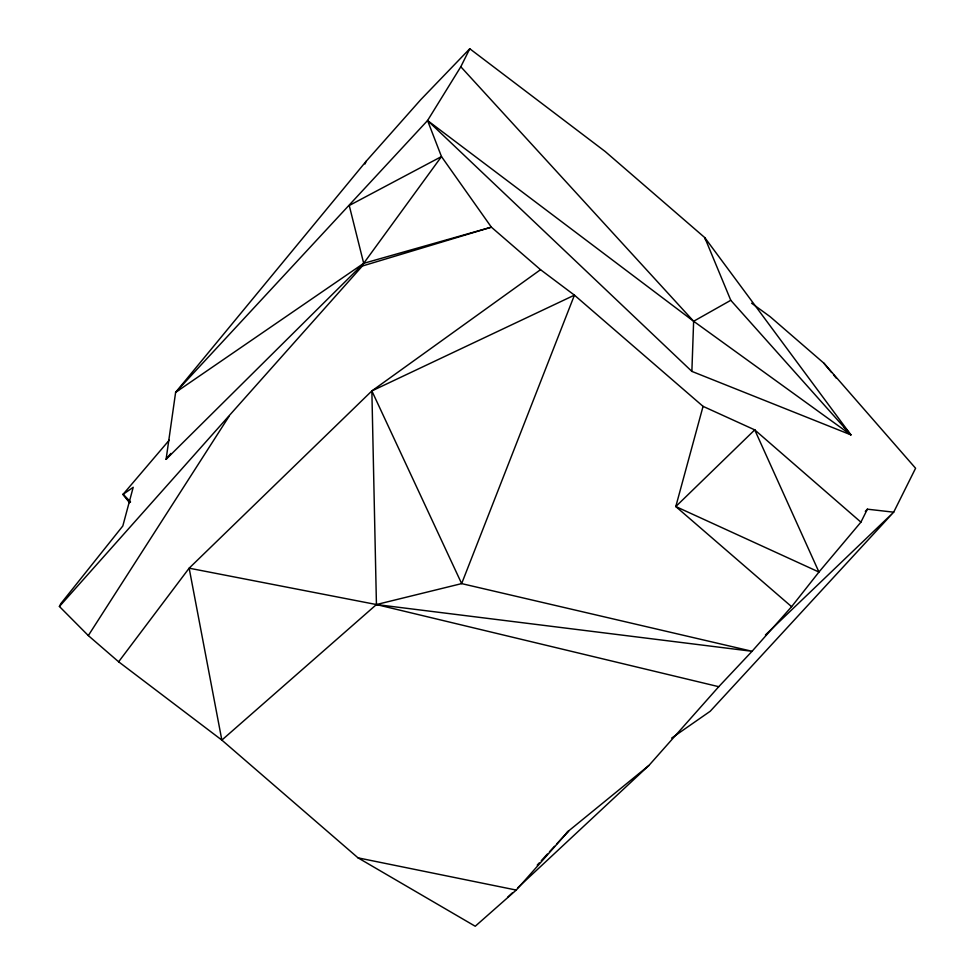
<?xml version="1.0" encoding="UTF-8"?>
<svg xmlns="http://www.w3.org/2000/svg" width="975" height="975" viewBox="0 0 975 975"><rect width="100%" height="100%" fill="white"/><g stroke="black" fill="none" stroke-linecap="round" stroke-linejoin="round"><path stroke-width="1.46" d="M691.872 371.39L693.639 321.263L460.809 66.751L469.779 48.75L605.17 151.491L704.779 237.62L850.846 434.838L691.872 371.39L427.562 120.534L460.809 66.751M517.737 887.823L648.948 765.424L718.746 686.693L752.054 651.288L791.602 606.682L818.951 572.045L860.913 522.149L754.735 429.878L703.06 406.356L574.433 295.145L540.528 269.685L491.363 227.163L363.699 263.323L175.622 392.364L427.562 120.534L441.48 156.573L363.699 263.323L166.091 459.322L175.622 392.364L366.198 161.216L420.786 99.645L469.779 48.75M703.06 406.356L675.797 506.549L791.602 606.682M364.967 163.995L366.198 161.216M648.948 765.424L568.742 830.846L516.25 890.065L475.239 926.25L358.032 857.854L221.849 740.098L118.633 661.793L88.311 635.578L59.414 606.474L60.816 603.659L122.826 525.964L133.209 487.293L123.021 494.386L129.504 502.71M362.347 266.017L363.699 263.323L349.245 205.506L441.48 156.573L491.363 227.163L362.347 266.017L59.414 606.474M860.913 522.149L867.384 509.182L893.685 512.18L915.586 468.256L823.887 363.175L770.055 316.619L751.603 303.201M88.311 635.578L228.918 416.532M118.633 661.793L189.15 568.181L371.865 390.926L540.528 269.685M166.091 459.322L170.869 453.412M130.357 502.101L123.021 494.386L169.175 440.225M537.225 865.105L539.26 862.899M541.283 860.681L547.389 854.051M549.425 851.845L554.507 846.312M556.542 844.106L568.742 830.846L566.475 832.845M865.312 511.4L867.384 509.182M765.412 634.981L893.685 512.18L710.202 711.275L671.653 738.087M507.731 897.158L512.18 893.003M175.622 392.364L179.108 389.427M693.639 321.263L730.775 300.3L850.846 434.838L693.639 321.263L427.562 120.534M371.865 390.926L574.433 295.145L461.65 583.611L376.435 604.549L189.15 568.181L221.849 740.098L376.435 604.549L752.054 651.288L461.65 583.611L371.865 390.926L376.435 604.549L718.746 686.693M358.032 857.854L516.25 890.065M123.021 494.386L130.54 501.918M844.009 426.733L850.846 434.838M823.887 363.175L831.614 372.499M833.54 374.827L836.44 378.324M730.775 300.3L704.779 237.62L705.815 240.411M754.735 429.878L675.797 506.549L818.951 572.045L754.735 429.878"/></g></svg>
